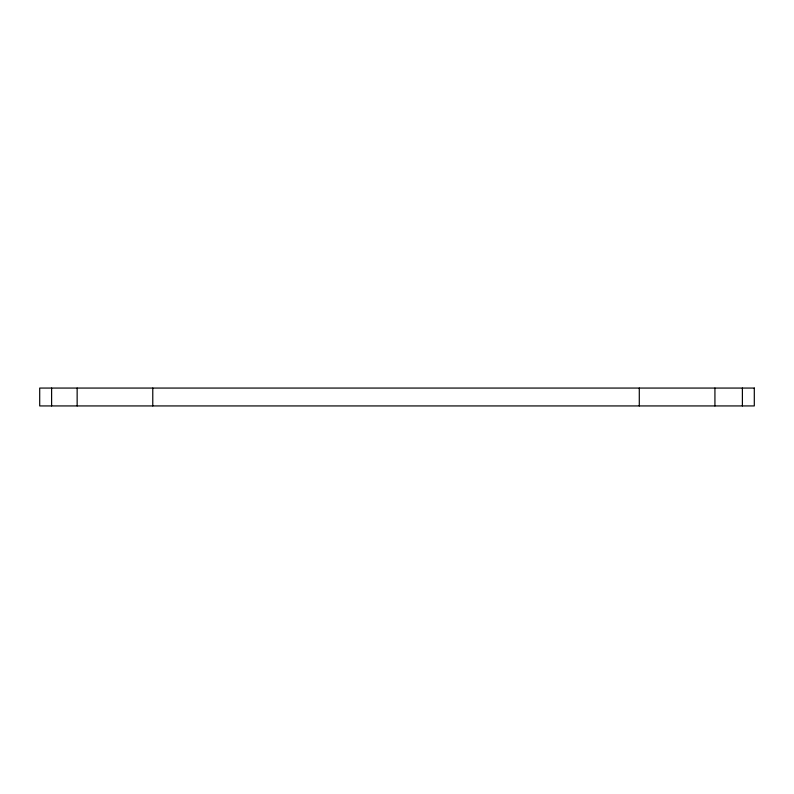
<?xml version="1.0" encoding="UTF-8"?>
<svg xmlns="http://www.w3.org/2000/svg" width="794" height="794" viewBox="0 0 794 794"><rect width="100%" height="100%" fill="white"/><g stroke="black" fill="none" stroke-linecap="round" stroke-linejoin="round"><path stroke-width="1.19" d="M742.39 388.067L742.39 405.933M714.928 388.067L714.928 405.933M639.289 388.067L639.289 405.933M152.776 388.067L152.776 405.933M77.147 388.067L77.147 405.933M51.61 388.067L51.61 405.933M754.3 388.067L39.7 388.067L39.7 405.933L754.3 405.933L754.3 388.067"/></g></svg>
